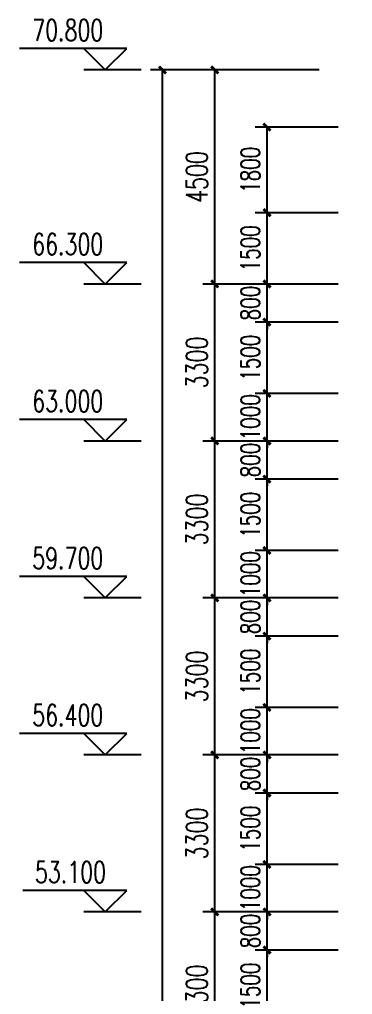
# Model space of a CAD drawing. Extents: x -129850 to 18340, y -11508 to 71861.
# Drawn here: x -53411 to -46400, y 51365 to 71861 of the extents above; entities that cross this region are included whole.
import ezdxf

# ---------------------------------------------------------------- set-up
doc = ezdxf.new("R2010")
doc.units = 0
doc.header["$LTSCALE"] = 1000
doc.header["$MEASUREMENT"] = 0
for name, color, linetype in [('DIM_ELEV', 3, 'Continuous'), ('PUB_DIM', 3, 'Continuous'), ('PUB_TEXT', 7, 'Continuous')]:
    doc.layers.add(name, color=color, linetype=linetype)
doc.styles.add('_TCH_DIM', font='SIMPLEX', dxfattribs={"bigfont": 'GBCBIG'})
doc.styles.add('_TCH_DIM_T3', font='SIMPLEX', dxfattribs={"width": 0.705882, "bigfont": 'GBCBIG'})
doc.dimstyles.new('_TCH_ARCH&&100', dxfattribs={"dimtxt": 297.5, "dimasz": 100, "dimexe": 250, "dimexo": 300, "dimgap": 126.25, "dimtad": 1, "dimdec": 0, "dimzin": 0, "dimdsep": 46, "dimtxsty": '_TCH_DIM_T3', "dimblk": 'ARCHTICK', "dimcen": 0.09, "dimclrt": 7, "dimazin": 2, "dimtfac": 1, "dimtdec": 0, "dimtix": 1, "dimtmove": 2, "dimatfit": 3, "dimfxl": 1, "dimtolj": 1, "dimtzin": 0, "dimarcsym": 0})

# ---------------------------------------------------------------- blocks, each defined once
blk = doc.blocks.new('_ArchTick')
at = {"color": 0, "linetype": 'ByBlock', "const_width": 0.4}
blk.add_lwpolyline([(-0.5, -0.5), (0.5, 0.5)], dxfattribs=at)
blk = doc.blocks.new('*D319')
at = {"layer": 'Defpoints', "color": 0, "transparency": 16777216}
for p in [(-48200, 52300), (-46400, 52300), (-46400, 50800)]:
    blk.add_point(p, dxfattribs=at)
at = {"layer": 'PUB_DIM', "color": 0, "lineweight": -2, "transparency": 16777216}
for p, q in [((-46700, 52300), (-48450, 52300)), ((-46700, 50800), (-48450, 50800))]:
    blk.add_line(p, q, dxfattribs=at)
at = {"layer": 'PUB_DIM', "color": 0, "transparency": 16777216}
blk.add_line((-48200, 50800), (-48200, 52300), dxfattribs=at)
at = {"layer": 'PUB_DIM', "color": 0, "transparency": 16777216, "xscale": 150, "yscale": 150, "zscale": 150}
for p, rotation in [((-48200, 52300), 90), ((-48200, 50800), 270)]:
    blk.add_blockref('_ArchTick', p, dxfattribs=dict(at, rotation=rotation))
at = {"layer": 'PUB_DIM', "color": 7, "transparency": 16777216, "insert": (-48550, 51550), "char_height": 400, "attachment_point": 5, "rotation": 90, "style": '_TCH_DIM_T3'}
blk.add_mtext('\\A1;1500', dxfattribs=at)
blk = doc.blocks.new('*D320')
at = {"layer": 'Defpoints', "color": 0, "transparency": 16777216}
for p in [(-48200, 53100), (-46400, 53100), (-46400, 52300)]:
    blk.add_point(p, dxfattribs=at)
at = {"layer": 'PUB_DIM', "color": 0, "lineweight": -2, "transparency": 16777216}
for p, q in [((-46700, 53100), (-48450, 53100)), ((-46700, 52300), (-48450, 52300))]:
    blk.add_line(p, q, dxfattribs=at)
at = {"layer": 'PUB_DIM', "color": 0, "transparency": 16777216}
for p, q in [((-48200, 53100), (-48200, 53250)), ((-48200, 52300), (-48200, 53100)), ((-48200, 52300), (-48200, 52150))]:
    blk.add_line(p, q, dxfattribs=at)
at = {"layer": 'PUB_DIM', "color": 0, "transparency": 16777216, "xscale": 150, "yscale": 150, "zscale": 150}
for p, rotation in [((-48200, 53100), 270), ((-48200, 52300), 90)]:
    blk.add_blockref('_ArchTick', p, dxfattribs=dict(at, rotation=rotation))
at = {"layer": 'PUB_DIM', "color": 7, "transparency": 16777216, "insert": (-48550, 52700), "char_height": 400, "attachment_point": 5, "rotation": 90, "style": '_TCH_DIM_T3'}
blk.add_mtext('\\A1;800', dxfattribs=at)
blk = doc.blocks.new('*D321')
at = {"layer": 'Defpoints', "color": 0, "transparency": 16777216}
for p in [(-48200, 54100), (-46400, 54100), (-46400, 53100)]:
    blk.add_point(p, dxfattribs=at)
at = {"layer": 'PUB_DIM', "color": 0, "transparency": 16777216}
for p, q in [((-48200, 54100), (-48200, 54250)), ((-48200, 53100), (-48200, 54100)), ((-48200, 53100), (-48200, 52950))]:
    blk.add_line(p, q, dxfattribs=at)
at = {"layer": 'PUB_DIM', "color": 0, "lineweight": -2, "transparency": 16777216}
for p, q in [((-46700, 54100), (-48450, 54100)), ((-46700, 53100), (-48450, 53100))]:
    blk.add_line(p, q, dxfattribs=at)
at = {"layer": 'PUB_DIM', "color": 0, "transparency": 16777216, "xscale": 150, "yscale": 150, "zscale": 150}
for p, rotation in [((-48200, 54100), 270), ((-48200, 53100), 90)]:
    blk.add_blockref('_ArchTick', p, dxfattribs=dict(at, rotation=rotation))
at = {"layer": 'PUB_DIM', "color": 7, "transparency": 16777216, "insert": (-48550, 53600), "char_height": 400, "attachment_point": 5, "rotation": 90, "style": '_TCH_DIM_T3'}
blk.add_mtext('\\A1;1000', dxfattribs=at)
blk = doc.blocks.new('*D322')
at = {"layer": 'Defpoints', "color": 0, "transparency": 16777216}
for p in [(-48200, 55600), (-46400, 55600), (-46400, 54100)]:
    blk.add_point(p, dxfattribs=at)
at = {"layer": 'PUB_DIM', "color": 0, "lineweight": -2, "transparency": 16777216}
for p, q in [((-46700, 55600), (-48450, 55600)), ((-46700, 54100), (-48450, 54100))]:
    blk.add_line(p, q, dxfattribs=at)
at = {"layer": 'PUB_DIM', "color": 0, "transparency": 16777216}
blk.add_line((-48200, 54100), (-48200, 55600), dxfattribs=at)
at = {"layer": 'PUB_DIM', "color": 0, "transparency": 16777216, "xscale": 150, "yscale": 150, "zscale": 150}
for p, rotation in [((-48200, 55600), 90), ((-48200, 54100), 270)]:
    blk.add_blockref('_ArchTick', p, dxfattribs=dict(at, rotation=rotation))
at = {"layer": 'PUB_DIM', "color": 7, "transparency": 16777216, "insert": (-48550, 54850), "char_height": 400, "attachment_point": 5, "rotation": 90, "style": '_TCH_DIM_T3'}
blk.add_mtext('\\A1;1500', dxfattribs=at)
blk = doc.blocks.new('*D323')
at = {"layer": 'Defpoints', "color": 0, "transparency": 16777216}
for p in [(-48200, 56400), (-46400, 56400), (-46400, 55600)]:
    blk.add_point(p, dxfattribs=at)
at = {"layer": 'PUB_DIM', "color": 0, "lineweight": -2, "transparency": 16777216}
for p, q in [((-46700, 56400), (-48450, 56400)), ((-46700, 55600), (-48450, 55600))]:
    blk.add_line(p, q, dxfattribs=at)
at = {"layer": 'PUB_DIM', "color": 0, "transparency": 16777216}
for p, q in [((-48200, 56400), (-48200, 56550)), ((-48200, 55600), (-48200, 56400)), ((-48200, 55600), (-48200, 55450))]:
    blk.add_line(p, q, dxfattribs=at)
at = {"layer": 'PUB_DIM', "color": 0, "transparency": 16777216, "xscale": 150, "yscale": 150, "zscale": 150}
for p, rotation in [((-48200, 56400), 270), ((-48200, 55600), 90)]:
    blk.add_blockref('_ArchTick', p, dxfattribs=dict(at, rotation=rotation))
at = {"layer": 'PUB_DIM', "color": 7, "transparency": 16777216, "insert": (-48550, 56000), "char_height": 400, "attachment_point": 5, "rotation": 90, "style": '_TCH_DIM_T3'}
blk.add_mtext('\\A1;800', dxfattribs=at)
blk = doc.blocks.new('*D324')
at = {"layer": 'Defpoints', "color": 0, "transparency": 16777216}
for p in [(-48200, 57400), (-46400, 57400), (-46400, 56400)]:
    blk.add_point(p, dxfattribs=at)
at = {"layer": 'PUB_DIM', "color": 0, "lineweight": -2, "transparency": 16777216}
for p, q in [((-46700, 57400), (-48450, 57400)), ((-46700, 56400), (-48450, 56400))]:
    blk.add_line(p, q, dxfattribs=at)
at = {"layer": 'PUB_DIM', "color": 0, "transparency": 16777216}
for p, q in [((-48200, 57400), (-48200, 57550)), ((-48200, 56400), (-48200, 57400)), ((-48200, 56400), (-48200, 56250))]:
    blk.add_line(p, q, dxfattribs=at)
at = {"layer": 'PUB_DIM', "color": 0, "transparency": 16777216, "xscale": 150, "yscale": 150, "zscale": 150}
for p, rotation in [((-48200, 57400), 270), ((-48200, 56400), 90)]:
    blk.add_blockref('_ArchTick', p, dxfattribs=dict(at, rotation=rotation))
at = {"layer": 'PUB_DIM', "color": 7, "transparency": 16777216, "insert": (-48550, 56900), "char_height": 400, "attachment_point": 5, "rotation": 90, "style": '_TCH_DIM_T3'}
blk.add_mtext('\\A1;1000', dxfattribs=at)
blk = doc.blocks.new('*D325')
at = {"layer": 'Defpoints', "color": 0, "transparency": 16777216}
for p in [(-48200, 58900), (-46400, 58900), (-46400, 57400)]:
    blk.add_point(p, dxfattribs=at)
at = {"layer": 'PUB_DIM', "color": 0, "lineweight": -2, "transparency": 16777216}
for p, q in [((-46700, 58900), (-48450, 58900)), ((-46700, 57400), (-48450, 57400))]:
    blk.add_line(p, q, dxfattribs=at)
at = {"layer": 'PUB_DIM', "color": 0, "transparency": 16777216}
blk.add_line((-48200, 57400), (-48200, 58900), dxfattribs=at)
at = {"layer": 'PUB_DIM', "color": 0, "transparency": 16777216, "xscale": 150, "yscale": 150, "zscale": 150}
for p, rotation in [((-48200, 58900), 90), ((-48200, 57400), 270)]:
    blk.add_blockref('_ArchTick', p, dxfattribs=dict(at, rotation=rotation))
at = {"layer": 'PUB_DIM', "color": 7, "transparency": 16777216, "insert": (-48550, 58150), "char_height": 400, "attachment_point": 5, "rotation": 90, "style": '_TCH_DIM_T3'}
blk.add_mtext('\\A1;1500', dxfattribs=at)
blk = doc.blocks.new('*D326')
at = {"layer": 'Defpoints', "color": 0, "transparency": 16777216}
for p in [(-48200, 59700), (-46400, 59700), (-46400, 58900)]:
    blk.add_point(p, dxfattribs=at)
at = {"layer": 'PUB_DIM', "color": 0, "transparency": 16777216}
for p, q in [((-48200, 59700), (-48200, 59850)), ((-48200, 58900), (-48200, 59700)), ((-48200, 58900), (-48200, 58750))]:
    blk.add_line(p, q, dxfattribs=at)
at = {"layer": 'PUB_DIM', "color": 0, "lineweight": -2, "transparency": 16777216}
for p, q in [((-46700, 59700), (-48450, 59700)), ((-46700, 58900), (-48450, 58900))]:
    blk.add_line(p, q, dxfattribs=at)
at = {"layer": 'PUB_DIM', "color": 0, "transparency": 16777216, "xscale": 150, "yscale": 150, "zscale": 150}
for p, rotation in [((-48200, 59700), 270), ((-48200, 58900), 90)]:
    blk.add_blockref('_ArchTick', p, dxfattribs=dict(at, rotation=rotation))
at = {"layer": 'PUB_DIM', "color": 7, "transparency": 16777216, "insert": (-48550, 59300), "char_height": 400, "attachment_point": 5, "rotation": 90, "style": '_TCH_DIM_T3'}
blk.add_mtext('\\A1;800', dxfattribs=at)
blk = doc.blocks.new('*D327')
at = {"layer": 'Defpoints', "color": 0, "transparency": 16777216}
for p in [(-48200, 60700), (-46400, 60700), (-46400, 59700)]:
    blk.add_point(p, dxfattribs=at)
at = {"layer": 'PUB_DIM', "color": 0, "lineweight": -2, "transparency": 16777216}
for p, q in [((-46700, 60700), (-48450, 60700)), ((-46700, 59700), (-48450, 59700))]:
    blk.add_line(p, q, dxfattribs=at)
at = {"layer": 'PUB_DIM', "color": 0, "transparency": 16777216}
for p, q in [((-48200, 60700), (-48200, 60850)), ((-48200, 59700), (-48200, 60700)), ((-48200, 59700), (-48200, 59550))]:
    blk.add_line(p, q, dxfattribs=at)
at = {"layer": 'PUB_DIM', "color": 0, "transparency": 16777216, "xscale": 150, "yscale": 150, "zscale": 150}
for p, rotation in [((-48200, 60700), 270), ((-48200, 59700), 90)]:
    blk.add_blockref('_ArchTick', p, dxfattribs=dict(at, rotation=rotation))
at = {"layer": 'PUB_DIM', "color": 7, "transparency": 16777216, "insert": (-48550, 60200), "char_height": 400, "attachment_point": 5, "rotation": 90, "style": '_TCH_DIM_T3'}
blk.add_mtext('\\A1;1000', dxfattribs=at)
blk = doc.blocks.new('*D328')
at = {"layer": 'Defpoints', "color": 0, "transparency": 16777216}
for p in [(-48200, 62200), (-46400, 62200), (-46400, 60700)]:
    blk.add_point(p, dxfattribs=at)
at = {"layer": 'PUB_DIM', "color": 0, "lineweight": -2, "transparency": 16777216}
for p, q in [((-46700, 62200), (-48450, 62200)), ((-46700, 60700), (-48450, 60700))]:
    blk.add_line(p, q, dxfattribs=at)
at = {"layer": 'PUB_DIM', "color": 0, "transparency": 16777216}
blk.add_line((-48200, 60700), (-48200, 62200), dxfattribs=at)
at = {"layer": 'PUB_DIM', "color": 0, "transparency": 16777216, "xscale": 150, "yscale": 150, "zscale": 150}
for p, rotation in [((-48200, 62200), 90), ((-48200, 60700), 270)]:
    blk.add_blockref('_ArchTick', p, dxfattribs=dict(at, rotation=rotation))
at = {"layer": 'PUB_DIM', "color": 7, "transparency": 16777216, "insert": (-48550, 61450), "char_height": 400, "attachment_point": 5, "rotation": 90, "style": '_TCH_DIM_T3'}
blk.add_mtext('\\A1;1500', dxfattribs=at)
blk = doc.blocks.new('*D329')
at = {"layer": 'Defpoints', "color": 0, "transparency": 16777216}
for p in [(-48200, 63000), (-46400, 63000), (-46400, 62200)]:
    blk.add_point(p, dxfattribs=at)
at = {"layer": 'PUB_DIM', "color": 0, "transparency": 16777216}
for p, q in [((-48200, 63000), (-48200, 63150)), ((-48200, 62200), (-48200, 63000)), ((-48200, 62200), (-48200, 62050))]:
    blk.add_line(p, q, dxfattribs=at)
at = {"layer": 'PUB_DIM', "color": 0, "lineweight": -2, "transparency": 16777216}
for p, q in [((-46700, 63000), (-48450, 63000)), ((-46700, 62200), (-48450, 62200))]:
    blk.add_line(p, q, dxfattribs=at)
at = {"layer": 'PUB_DIM', "color": 0, "transparency": 16777216, "xscale": 150, "yscale": 150, "zscale": 150}
for p, rotation in [((-48200, 63000), 270), ((-48200, 62200), 90)]:
    blk.add_blockref('_ArchTick', p, dxfattribs=dict(at, rotation=rotation))
at = {"layer": 'PUB_DIM', "color": 7, "transparency": 16777216, "insert": (-48550, 62600), "char_height": 400, "attachment_point": 5, "rotation": 90, "style": '_TCH_DIM_T3'}
blk.add_mtext('\\A1;800', dxfattribs=at)
blk = doc.blocks.new('*D330')
at = {"layer": 'Defpoints', "color": 0, "transparency": 16777216}
for p in [(-48200, 67800), (-46400, 67800), (-46400, 66300)]:
    blk.add_point(p, dxfattribs=at)
at = {"layer": 'PUB_DIM', "color": 0, "lineweight": -2, "transparency": 16777216}
for p, q in [((-46700, 67800), (-48450, 67800)), ((-46700, 66300), (-48450, 66300))]:
    blk.add_line(p, q, dxfattribs=at)
at = {"layer": 'PUB_DIM', "color": 0, "transparency": 16777216}
blk.add_line((-48200, 66300), (-48200, 67800), dxfattribs=at)
at = {"layer": 'PUB_DIM', "color": 0, "transparency": 16777216, "xscale": 150, "yscale": 150, "zscale": 150}
for p, rotation in [((-48200, 67800), 90), ((-48200, 66300), 270)]:
    blk.add_blockref('_ArchTick', p, dxfattribs=dict(at, rotation=rotation))
at = {"layer": 'PUB_DIM', "color": 7, "transparency": 16777216, "insert": (-48550, 67050), "char_height": 400, "attachment_point": 5, "rotation": 90, "style": '_TCH_DIM_T3'}
blk.add_mtext('\\A1;1500', dxfattribs=at)
blk = doc.blocks.new('*D331')
at = {"layer": 'Defpoints', "color": 0, "transparency": 16777216}
for p in [(-48200, 69600), (-46400, 69600), (-46400, 67800)]:
    blk.add_point(p, dxfattribs=at)
at = {"layer": 'PUB_DIM', "color": 0, "lineweight": -2, "transparency": 16777216}
for p, q in [((-46700, 69600), (-48450, 69600)), ((-46700, 67800), (-48450, 67800))]:
    blk.add_line(p, q, dxfattribs=at)
at = {"layer": 'PUB_DIM', "color": 0, "transparency": 16777216}
blk.add_line((-48200, 67800), (-48200, 69600), dxfattribs=at)
at = {"layer": 'PUB_DIM', "color": 0, "transparency": 16777216, "xscale": 150, "yscale": 150, "zscale": 150}
for p, rotation in [((-48200, 69600), 90), ((-48200, 67800), 270)]:
    blk.add_blockref('_ArchTick', p, dxfattribs=dict(at, rotation=rotation))
at = {"layer": 'PUB_DIM', "color": 7, "transparency": 16777216, "insert": (-48550, 68700), "char_height": 400, "attachment_point": 5, "rotation": 90, "style": '_TCH_DIM_T3'}
blk.add_mtext('\\A1;1800', dxfattribs=at)
blk = doc.blocks.new('*D332')
at = {"layer": 'Defpoints', "color": 0, "transparency": 16777216}
for p in [(-49300, 70800), (-46800, 70800), (-46800, 66300)]:
    blk.add_point(p, dxfattribs=at)
at = {"layer": 'PUB_DIM', "color": 0, "lineweight": -2, "transparency": 16777216}
for p, q in [((-47100, 70800), (-49550, 70800)), ((-47100, 66300), (-49550, 66300))]:
    blk.add_line(p, q, dxfattribs=at)
at = {"layer": 'PUB_DIM', "color": 0, "transparency": 16777216}
blk.add_line((-49300, 66300), (-49300, 70800), dxfattribs=at)
at = {"layer": 'PUB_DIM', "color": 0, "transparency": 16777216, "xscale": 150, "yscale": 150, "zscale": 150}
for p, rotation in [((-49300, 70800), 90), ((-49300, 66300), 270)]:
    blk.add_blockref('_ArchTick', p, dxfattribs=dict(at, rotation=rotation))
at = {"layer": 'PUB_DIM', "color": 7, "transparency": 16777216, "insert": (-49675, 68550), "char_height": 450, "attachment_point": 5, "rotation": 90, "style": '_TCH_DIM_T3'}
blk.add_mtext('\\A1;4500', dxfattribs=at)
blk = doc.blocks.new('*D333')
at = {"layer": 'Defpoints', "color": 0, "transparency": 16777216}
for p in [(-49300, 63000), (-46800, 63000), (-46800, 59700)]:
    blk.add_point(p, dxfattribs=at)
at = {"layer": 'PUB_DIM', "color": 0, "lineweight": -2, "transparency": 16777216}
for p, q in [((-47100, 63000), (-49550, 63000)), ((-47100, 59700), (-49550, 59700))]:
    blk.add_line(p, q, dxfattribs=at)
at = {"layer": 'PUB_DIM', "color": 0, "transparency": 16777216}
blk.add_line((-49300, 59700), (-49300, 63000), dxfattribs=at)
at = {"layer": 'PUB_DIM', "color": 0, "transparency": 16777216, "xscale": 150, "yscale": 150, "zscale": 150}
for p, rotation in [((-49300, 63000), 90), ((-49300, 59700), 270)]:
    blk.add_blockref('_ArchTick', p, dxfattribs=dict(at, rotation=rotation))
at = {"layer": 'PUB_DIM', "color": 7, "transparency": 16777216, "insert": (-49675, 61350), "char_height": 450, "attachment_point": 5, "rotation": 90, "style": '_TCH_DIM_T3'}
blk.add_mtext('\\A1;3300', dxfattribs=at)
blk = doc.blocks.new('*D334')
at = {"layer": 'Defpoints', "color": 0, "transparency": 16777216}
for p in [(-49300, 59700), (-46800, 59700), (-46800, 56400)]:
    blk.add_point(p, dxfattribs=at)
at = {"layer": 'PUB_DIM', "color": 0, "lineweight": -2, "transparency": 16777216}
for p, q in [((-47100, 59700), (-49550, 59700)), ((-47100, 56400), (-49550, 56400))]:
    blk.add_line(p, q, dxfattribs=at)
at = {"layer": 'PUB_DIM', "color": 0, "transparency": 16777216}
blk.add_line((-49300, 56400), (-49300, 59700), dxfattribs=at)
at = {"layer": 'PUB_DIM', "color": 0, "transparency": 16777216, "xscale": 150, "yscale": 150, "zscale": 150}
for p, rotation in [((-49300, 59700), 90), ((-49300, 56400), 270)]:
    blk.add_blockref('_ArchTick', p, dxfattribs=dict(at, rotation=rotation))
at = {"layer": 'PUB_DIM', "color": 7, "transparency": 16777216, "insert": (-49675, 58050), "char_height": 450, "attachment_point": 5, "rotation": 90, "style": '_TCH_DIM_T3'}
blk.add_mtext('\\A1;3300', dxfattribs=at)
blk = doc.blocks.new('*D335')
at = {"layer": 'Defpoints', "color": 0, "transparency": 16777216}
for p in [(-49300, 56400), (-46800, 56400), (-46800, 53100)]:
    blk.add_point(p, dxfattribs=at)
at = {"layer": 'PUB_DIM', "color": 0, "lineweight": -2, "transparency": 16777216}
for p, q in [((-47100, 56400), (-49550, 56400)), ((-47100, 53100), (-49550, 53100))]:
    blk.add_line(p, q, dxfattribs=at)
at = {"layer": 'PUB_DIM', "color": 0, "transparency": 16777216}
blk.add_line((-49300, 53100), (-49300, 56400), dxfattribs=at)
at = {"layer": 'PUB_DIM', "color": 0, "transparency": 16777216, "xscale": 150, "yscale": 150, "zscale": 150}
for p, rotation in [((-49300, 56400), 90), ((-49300, 53100), 270)]:
    blk.add_blockref('_ArchTick', p, dxfattribs=dict(at, rotation=rotation))
at = {"layer": 'PUB_DIM', "color": 7, "transparency": 16777216, "insert": (-49675, 54750), "char_height": 450, "attachment_point": 5, "rotation": 90, "style": '_TCH_DIM_T3'}
blk.add_mtext('\\A1;3300', dxfattribs=at)
blk = doc.blocks.new('*D336')
at = {"layer": 'Defpoints', "color": 0, "transparency": 16777216}
for p in [(-49300, 53100), (-46800, 53100), (-46800, 49800)]:
    blk.add_point(p, dxfattribs=at)
at = {"layer": 'PUB_DIM', "color": 0, "lineweight": -2, "transparency": 16777216}
for p, q in [((-47100, 53100), (-49550, 53100)), ((-47100, 49800), (-49550, 49800))]:
    blk.add_line(p, q, dxfattribs=at)
at = {"layer": 'PUB_DIM', "color": 0, "transparency": 16777216}
blk.add_line((-49300, 49800), (-49300, 53100), dxfattribs=at)
at = {"layer": 'PUB_DIM', "color": 0, "transparency": 16777216, "xscale": 150, "yscale": 150, "zscale": 150}
for p, rotation in [((-49300, 53100), 90), ((-49300, 49800), 270)]:
    blk.add_blockref('_ArchTick', p, dxfattribs=dict(at, rotation=rotation))
at = {"layer": 'PUB_DIM', "color": 7, "transparency": 16777216, "insert": (-49675, 51450), "char_height": 450, "attachment_point": 5, "rotation": 90, "style": '_TCH_DIM_T3'}
blk.add_mtext('\\A1;3300', dxfattribs=at)
blk = doc.blocks.new('*D353')
at = {"layer": 'Defpoints', "color": 0, "transparency": 16777216}
for p in [(-50400, 70800), (-47200, 70800), (-47200, -450)]:
    blk.add_point(p, dxfattribs=at)
at = {"layer": 'PUB_DIM', "color": 0, "lineweight": -2, "transparency": 16777216}
for p, q in [((-47500, 70800), (-50650, 70800)), ((-47500, -450), (-50650, -450))]:
    blk.add_line(p, q, dxfattribs=at)
at = {"layer": 'PUB_DIM', "color": 0, "transparency": 16777216}
blk.add_line((-50400, -450), (-50400, 70800), dxfattribs=at)
at = {"layer": 'PUB_DIM', "color": 0, "transparency": 16777216, "xscale": 150, "yscale": 150, "zscale": 150}
for p, rotation in [((-50400, 70800), 90), ((-50400, -450), 270)]:
    blk.add_blockref('_ArchTick', p, dxfattribs=dict(at, rotation=rotation))
at = {"layer": 'PUB_DIM', "color": 7, "transparency": 16777216, "insert": (-50775, 35175), "char_height": 450, "attachment_point": 5, "rotation": 90, "style": '_TCH_DIM_T3'}
blk.add_mtext('\\A1;71250', dxfattribs=at)
blk = doc.blocks.new('*D355')
at = {"layer": 'Defpoints', "color": 0, "transparency": 16777216}
for p in [(-48200, 64000), (-46400, 64000), (-46400, 63000)]:
    blk.add_point(p, dxfattribs=at)
at = {"layer": 'PUB_DIM', "color": 0, "lineweight": -2, "transparency": 16777216}
for p, q in [((-46700, 64000), (-48450, 64000)), ((-46700, 63000), (-48450, 63000))]:
    blk.add_line(p, q, dxfattribs=at)
at = {"layer": 'PUB_DIM', "color": 0, "transparency": 16777216}
for p, q in [((-48200, 64000), (-48200, 64150)), ((-48200, 63000), (-48200, 64000)), ((-48200, 63000), (-48200, 62850))]:
    blk.add_line(p, q, dxfattribs=at)
at = {"layer": 'PUB_DIM', "color": 0, "transparency": 16777216, "xscale": 150, "yscale": 150, "zscale": 150}
for p, rotation in [((-48200, 64000), 270), ((-48200, 63000), 90)]:
    blk.add_blockref('_ArchTick', p, dxfattribs=dict(at, rotation=rotation))
at = {"layer": 'PUB_DIM', "color": 7, "transparency": 16777216, "insert": (-48550, 63500), "char_height": 400, "attachment_point": 5, "rotation": 90, "style": '_TCH_DIM_T3'}
blk.add_mtext('\\A1;1000', dxfattribs=at)
blk = doc.blocks.new('*D356')
at = {"layer": 'Defpoints', "color": 0, "transparency": 16777216}
for p in [(-48200, 65500), (-46400, 65500), (-46400, 64000)]:
    blk.add_point(p, dxfattribs=at)
at = {"layer": 'PUB_DIM', "color": 0, "lineweight": -2, "transparency": 16777216}
for p, q in [((-46700, 65500), (-48450, 65500)), ((-46700, 64000), (-48450, 64000))]:
    blk.add_line(p, q, dxfattribs=at)
at = {"layer": 'PUB_DIM', "color": 0, "transparency": 16777216}
blk.add_line((-48200, 64000), (-48200, 65500), dxfattribs=at)
at = {"layer": 'PUB_DIM', "color": 0, "transparency": 16777216, "xscale": 150, "yscale": 150, "zscale": 150}
for p, rotation in [((-48200, 65500), 90), ((-48200, 64000), 270)]:
    blk.add_blockref('_ArchTick', p, dxfattribs=dict(at, rotation=rotation))
at = {"layer": 'PUB_DIM', "color": 7, "transparency": 16777216, "insert": (-48550, 64750), "char_height": 400, "attachment_point": 5, "rotation": 90, "style": '_TCH_DIM_T3'}
blk.add_mtext('\\A1;1500', dxfattribs=at)
blk = doc.blocks.new('*D357')
at = {"layer": 'Defpoints', "color": 0, "transparency": 16777216}
for p in [(-48200, 66300), (-46400, 66300), (-46400, 65500)]:
    blk.add_point(p, dxfattribs=at)
at = {"layer": 'PUB_DIM', "color": 0, "transparency": 16777216}
for p, q in [((-48200, 66300), (-48200, 66450)), ((-48200, 65500), (-48200, 66300)), ((-48200, 65500), (-48200, 65350))]:
    blk.add_line(p, q, dxfattribs=at)
at = {"layer": 'PUB_DIM', "color": 0, "lineweight": -2, "transparency": 16777216}
for p, q in [((-46700, 66300), (-48450, 66300)), ((-46700, 65500), (-48450, 65500))]:
    blk.add_line(p, q, dxfattribs=at)
at = {"layer": 'PUB_DIM', "color": 0, "transparency": 16777216, "xscale": 150, "yscale": 150, "zscale": 150}
for p, rotation in [((-48200, 66300), 270), ((-48200, 65500), 90)]:
    blk.add_blockref('_ArchTick', p, dxfattribs=dict(at, rotation=rotation))
at = {"layer": 'PUB_DIM', "color": 7, "transparency": 16777216, "insert": (-48550, 65900), "char_height": 400, "attachment_point": 5, "rotation": 90, "style": '_TCH_DIM_T3'}
blk.add_mtext('\\A1;800', dxfattribs=at)
blk = doc.blocks.new('*D354')
at = {"layer": 'Defpoints', "color": 0, "transparency": 16777216}
for p in [(-49300, 66300), (-46800, 66300), (-46800, 63000)]:
    blk.add_point(p, dxfattribs=at)
at = {"layer": 'PUB_DIM', "color": 0, "lineweight": -2, "transparency": 16777216}
for p, q in [((-47100, 66300), (-49550, 66300)), ((-47100, 63000), (-49550, 63000))]:
    blk.add_line(p, q, dxfattribs=at)
at = {"layer": 'PUB_DIM', "color": 0, "transparency": 16777216}
blk.add_line((-49300, 63000), (-49300, 66300), dxfattribs=at)
at = {"layer": 'PUB_DIM', "color": 0, "transparency": 16777216, "xscale": 150, "yscale": 150, "zscale": 150}
for p, rotation in [((-49300, 66300), 90), ((-49300, 63000), 270)]:
    blk.add_blockref('_ArchTick', p, dxfattribs=dict(at, rotation=rotation))
at = {"layer": 'PUB_DIM', "color": 7, "transparency": 16777216, "insert": (-49675, 64650), "char_height": 450, "attachment_point": 5, "rotation": 90, "style": '_TCH_DIM_T3'}
blk.add_mtext('\\A1;3300', dxfattribs=at)

msp = doc.modelspace()

# ---------------------------------------------------------------- linework, layer by layer
at = {"layer": 'DIM_ELEV'}
for p, q in [((-51152, 71253), (-53411.1, 71253)), ((-51605, 70800), (-52058.1, 71253)), ((-51605, 70800), (-51152, 71253)), ((-50850, 70800), (-52058.1, 70800)), ((-51152, 66753), (-53411.1, 66753)), ((-51605, 66300), (-52058.1, 66753)), ((-51605, 66300), (-51152, 66753)), ((-50850, 66300), (-52058.1, 66300)), ((-51152, 63453), (-53411.1, 63453)), ((-51605, 63000), (-52058.1, 63453)), ((-51605, 63000), (-51152, 63453)), ((-50850, 63000), (-52058.1, 63000)), ((-51152, 60153), (-53411.1, 60153)), ((-51605, 59700), (-52058.1, 60153)), ((-51605, 59700), (-51152, 60153)), ((-50850, 59700), (-52058.1, 59700)), ((-51152, 56853), (-53411.1, 56853)), ((-51605, 56400), (-52058.1, 56853)), ((-51605, 56400), (-51152, 56853)), ((-50850, 56400), (-52058.1, 56400)), ((-51152, 53553), (-53341.6, 53553)), ((-51605, 53100), (-52058.1, 53553)), ((-51605, 53100), (-51152, 53553)), ((-50850, 53100), (-52058.1, 53100))]:
    msp.add_line(p, q, dxfattribs=at)

# ---------------------------------------------------------------- texts
at = {"layer": 'PUB_TEXT', "style": '_TCH_DIM', "width": 0.705882}
for s, p in [('70.800', (-53142.3, 71411.6)), ('66.300', (-53142.3, 66911.6)), ('63.000', (-53142.3, 63611.6)), ('59.700', (-53142.3, 60311.6)), ('56.400', (-53142.3, 57011.6)), ('53.100', (-53084.9, 53711.6))]:
    msp.add_text(s, height=449.24, dxfattribs=at).set_placement(p)

# ---------------------------------------------------------------- dimensions: what is measured, and where the dimension line sits
at = {"layer": 'PUB_DIM'}
for p1, p2, distance, override, picture, middle in [((-47200, -450), (-47200, 70800), 3200, {"dimtxt": 450, "dimasz": 150, "dimgap": 150, "dimlwd": 65535}, '*D353', (-50775, 35175)), ((-46800, 66300), (-46800, 70800), 2500, {"dimtxt": 450, "dimasz": 150, "dimgap": 150, "dimlwd": 65535}, '*D332', (-49675, 68550)), ((-46400, 67800), (-46400, 69600), 1800, {"dimtxt": 400, "dimasz": 150, "dimgap": 150, "dimlwd": 65535}, '*D331', (-48550, 68700)), ((-46400, 66300), (-46400, 67800), 1800, {"dimtxt": 400, "dimasz": 150, "dimgap": 150, "dimlwd": 65535}, '*D330', (-48550, 67050)), ((-46400, 65500), (-46400, 66300), 1800, {"dimtxt": 400, "dimasz": 150, "dimgap": 150, "dimlwd": 65535}, '*D357', (-48550, 65900)), ((-46800, 63000), (-46800, 66300), 2500, {"dimtxt": 450, "dimasz": 150, "dimgap": 150, "dimlwd": 65535}, '*D354', (-49675, 64650)), ((-46400, 64000), (-46400, 65500), 1800, {"dimtxt": 400, "dimasz": 150, "dimgap": 150, "dimlwd": 65535}, '*D356', (-48550, 64750)), ((-46400, 63000), (-46400, 64000), 1800, {"dimtxt": 400, "dimasz": 150, "dimgap": 150, "dimlwd": 65535}, '*D355', (-48550, 63500)), ((-46400, 62200), (-46400, 63000), 1800, {"dimtxt": 400, "dimasz": 150, "dimgap": 150, "dimlwd": 65535}, '*D329', (-48550, 62600)), ((-46800, 59700), (-46800, 63000), 2500, {"dimtxt": 450, "dimasz": 150, "dimgap": 150, "dimlwd": 65535}, '*D333', (-49675, 61350)), ((-46400, 60700), (-46400, 62200), 1800, {"dimtxt": 400, "dimasz": 150, "dimgap": 150, "dimlwd": 65535}, '*D328', (-48550, 61450)), ((-46400, 59700), (-46400, 60700), 1800, {"dimtxt": 400, "dimasz": 150, "dimgap": 150, "dimlwd": 65535}, '*D327', (-48550, 60200)), ((-46400, 58900), (-46400, 59700), 1800, {"dimtxt": 400, "dimasz": 150, "dimgap": 150, "dimlwd": 65535}, '*D326', (-48550, 59300)), ((-46800, 56400), (-46800, 59700), 2500, {"dimtxt": 450, "dimasz": 150, "dimgap": 150, "dimlwd": 65535}, '*D334', (-49675, 58050)), ((-46400, 57400), (-46400, 58900), 1800, {"dimtxt": 400, "dimasz": 150, "dimgap": 150, "dimlwd": 65535}, '*D325', (-48550, 58150)), ((-46400, 56400), (-46400, 57400), 1800, {"dimtxt": 400, "dimasz": 150, "dimgap": 150, "dimlwd": 65535}, '*D324', (-48550, 56900)), ((-46800, 53100), (-46800, 56400), 2500, {"dimtxt": 450, "dimasz": 150, "dimgap": 150, "dimlwd": 65535}, '*D335', (-49675, 54750)), ((-46400, 55600), (-46400, 56400), 1800, {"dimtxt": 400, "dimasz": 150, "dimgap": 150, "dimlwd": 65535}, '*D323', (-48550, 56000)), ((-46400, 54100), (-46400, 55600), 1800, {"dimtxt": 400, "dimasz": 150, "dimgap": 150, "dimlwd": 65535}, '*D322', (-48550, 54850)), ((-46400, 53100), (-46400, 54100), 1800, {"dimtxt": 400, "dimasz": 150, "dimgap": 150, "dimlwd": 65535}, '*D321', (-48550, 53600)), ((-46800, 49800), (-46800, 53100), 2500, {"dimtxt": 450, "dimasz": 150, "dimgap": 150, "dimlwd": 65535}, '*D336', (-49675, 51450)), ((-46400, 52300), (-46400, 53100), 1800, {"dimtxt": 400, "dimasz": 150, "dimgap": 150, "dimlwd": 65535}, '*D320', (-48550, 52700)), ((-46400, 50800), (-46400, 52300), 1800, {"dimtxt": 400, "dimasz": 150, "dimgap": 150, "dimlwd": 65535}, '*D319', (-48550, 51550))]:
    dim = msp.add_aligned_dim(p1=p1, p2=p2, distance=distance, dimstyle='_TCH_ARCH&&100', override=override, dxfattribs=at)
    dim.commit()
    dim.dimension.update_dxf_attribs({"geometry": picture, "text_midpoint": middle})

doc.saveas('drawing.dxf')
